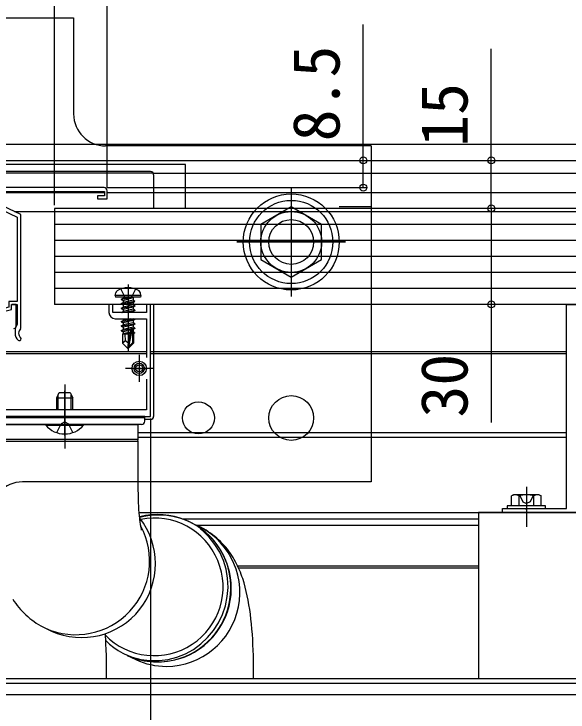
# Model space of a CAD drawing. Units: millimetres, scale not verified. Extents: x -875 to 875, y -1304 to 1296.
# Drawn here: x -595.6 to -422.5, y 185.4 to 403.6 of the extents above; entities that cross this region are included whole.
import ezdxf
from ezdxf.enums import TextEntityAlignment as Align

# ---------------------------------------------------------------- set-up
doc = ezdxf.new("R2010")
doc.units = ezdxf.units.MM
doc.header["$LTSCALE"] = 8
for name, color, linetype in [('0-3_YKK_11', 7, 'Continuous'), ('0-5_YKK_12', 2, 'Continuous'), ('0-6_YKK_13', 4, 'Continuous'), ('0-7_YKK_D', 6, 'Continuous')]:
    doc.layers.add(name, color=color, linetype=linetype)
doc.styles.add('ＭＳ ゴシック', font='')
doc.styles.get('ＭＳ ゴシック').set_extended_font_data('MS Gothic')

msp = doc.modelspace()

# ---------------------------------------------------------------- linework, layer by layer
at = {"layer": '0-3_YKK_11'}
for p, q in [((-595.3, 304.6), (-595.3, 303.8)), ((-556.5, 295.3), (-556.5, 290.3)), ((-559, 292.8), (-554, 292.8))]:
    msp.add_line(p, q, dxfattribs=at)
for points in [[(-567.5, 349.3), (-606.5, 349.3), (-606.5, 345.5), (-604.3, 345.5), (-604.3, 344.6), (-594.7, 340.1), (-594.7, 313.7), (-597.3, 313.7), (-597.3, 311.893), (-600.365, 311.085), (-600.135, 310.215), (-596.4, 311.2), (-596.4, 312.8), (-594.7, 312.8), (-594.7, 306.497), (-594.755, 306.325)], [(-593.595, 305.19), (-593.5, 305.409), (-593.5, 340.863), (-603.1, 345.363), (-603.1, 346.7), (-605.3, 346.7), (-605.3, 348.1), (-567.4, 348.1), (-567.4, 346.7), (-569.5, 346.7), (-569.5, 345.8), (-566.5, 345.8), (-566.5, 348.3)], [(-605, 277.8), (-553, 277.8), (-553, 312.8), (-554.2, 312.8), (-554.2, 310.3), (-564.8, 310.3), (-564.8, 312.8), (-566, 312.8), (-566, 310.3)], [(-595, 305.95), (-595, 312.8), (-596.3, 312.8)], [(-564, 308.3), (-554.2, 308.3), (-554.2, 296.199)], [(-554.2, 289.401), (-554.2, 279.8), (-604.172, 279.8), (-605, 280.628), (-605, 289.741)]]:
    msp.add_lwpolyline(points, dxfattribs=at)
msp.add_lwpolyline([(-378, 247.8), (-443, 247.8), (-443, 249), (-435.958, 249), (-435.775, 248.88), (-435.225, 248.88), (-435.042, 249), (-423, 249), (-423, 312.8), (-410.958, 312.8), (-410.775, 312.68), (-410.225, 312.68), (-410.042, 312.8), (-398, 312.8), (-398, 249), (-385.958, 249), (-385.775, 248.88), (-385.225, 248.88), (-385.042, 249), (-378, 249)], close=True, dxfattribs=at)
for centre, radius, start, end in [((-567.5, 348.3), 1, 0.00001, 89.99999), ((-564, 310.3), 2, 180.00001, 269.99999), ((-595.65, 305.95), 0.65, 270.00001, 359.99999), ((-592.3, 304.6), 3, 144.90318, 180), ((-592.3, 303.8), 3, 180.00001, 227.02713), ((-592.3, 303.8), 1.9, 132.9859, 227.02712), ((-593.97, 302.007), 0.55, 227.02712, 330.00001), ((-593.97, 302.007), 0.55, 329.99997, 47.0271)]:
    msp.add_arc(centre, radius, start, end, dxfattribs=at)
at = {"layer": '0-5_YKK_12'}
for p, q in [((792.221, 362.8), (-860.922, 362.8)), ((-602, 357.8), (691, 357.8)), ((-552.134, 353.8), (-602, 353.8)), ((-552.134, 353.8), (641.134, 353.8)), ((-509, 349.301), (-509, 315.301)), ((-509, 349.301), (-509, 315.301)), ((-602, 347.8), (-567.4, 347.8)), ((-595.499, 341.8), (684.499, 341.8)), ((-492, 332.301), (-526, 332.301)), ((-526, 332.301), (-492, 332.301)), ((-602, 298.1), (-554.2, 298.1)), ((-602, 297.5), (-554.2, 297.5)), ((-556.5, 297.05), (-556.5, 288.55)), ((-552.25, 292.8), (-560.75, 292.8)), ((-579.8, 287.8), (-579.8, 267.8)), ((-579.8, 271.8), (-579.8, 285.8)), ((-556.8, 272.8), (-423, 272.8)), ((-556.8, 271.3), (-423, 271.3)), ((-435.5, 255.8), (-435.5, 243.3)), ((-556.508, 247.8), (645.798, 247.8)), ((-543.059, 245.8), (-450.5, 245.8)), ((-538.84, 243.8), (-450.5, 243.8)), ((-525.781, 231.1), (-450.5, 231.1)), ((-525.501, 230.5), (-450.5, 230.5)), ((689.5, 195.8), (-600.5, 195.8)), ((689.5, 194.3), (-600.5, 194.3)), ((689.5, 190.8), (-600.5, 190.8))]:
    msp.add_line(p, q, dxfattribs=at)
for points in [[(-566.5, 347.8), (-552, 347.8), (641, 347.8)], [(-553, 298.1), (-552, 298.1), (-423, 298.1)], [(-553, 297.5), (-552, 297.5), (-423, 297.5)]]:
    msp.add_lwpolyline(points, dxfattribs=at)
at = {"layer": '0-6_YKK_13'}
for p, q in [((-669, 402.301), (-577, 402.301)), ((-577, 402.301), (-577, 372.301)), ((-484, 362.301), (-567, 362.301)), ((-484, 362.301), (-484, 257.301)), ((-553, 354.3), (-603, 354.3)), ((-552, 353.3), (-552, 342.8)), ((-583, 342.8), (-583, 312.8)), ((672, 342.8), (-583, 342.8)), ((-484, 343.301), (-494, 343.301)), ((672, 337.8), (-583, 337.8)), ((672, 332.8), (-583, 332.8)), ((672, 327.8), (-583, 327.8)), ((672, 322.8), (-583, 322.8)), ((-560, 319), (-560, 298.1)), ((672, 317.8), (-583, 317.8)), ((-564, 315.6), (-563.859, 316.402)), ((-556, 315.6), (-556.141, 316.402)), ((-556, 315.6), (-564, 315.6)), ((-564, 315.6), (-563.912, 315.1)), ((-556.088, 315.1), (-563.912, 315.1)), ((-562.1, 314.45), (-558.5, 315.05)), ((-558.5, 314.95), (-562.1, 314.35)), ((-562.1, 314.45), (-561.55, 314.768)), ((-562.1, 314.45), (-562.1, 314.35)), ((-562.1, 314.45), (-562.1, 314.35)), ((-562.1, 314.35), (-561.55, 314.032)), ((-558.5, 315.05), (-561.55, 314.768)), ((-561.55, 314.032), (-558.5, 314.95)), ((-561.55, 314.9), (-561.55, 314.768)), ((-558.5, 315.05), (-558.5, 314.95)), ((-558.45, 314.9), (-558.45, 314.068)), ((-556, 315.6), (-556.088, 315.1)), ((672, 312.8), (-583, 312.8)), ((-562.1, 313.05), (-557.9, 313.75)), ((-557.9, 313.65), (-562.1, 312.95)), ((-562.1, 313.05), (-561.55, 313.368)), ((-562.1, 313.05), (-562.1, 312.95)), ((-562.1, 312.95), (-561.55, 312.632)), ((-562.1, 311.65), (-557.9, 312.35)), ((-557.9, 312.25), (-562.1, 311.55)), ((-562.1, 311.65), (-561.55, 311.968)), ((-558.45, 314.068), (-561.55, 313.368)), ((-561.55, 314.032), (-561.55, 313.368)), ((-558.45, 313.332), (-561.55, 312.632)), ((-558.45, 312.668), (-561.55, 311.968)), ((-561.55, 312.632), (-561.55, 311.968)), ((-557.9, 313.75), (-558.45, 314.068)), ((-557.9, 313.65), (-558.45, 313.332)), ((-558.45, 313.332), (-558.45, 312.668)), ((-557.9, 312.35), (-558.45, 312.668)), ((-557.9, 313.75), (-557.9, 313.65)), ((-557.9, 312.35), (-557.9, 312.25)), ((-552, 312.8), (-552, 277.8)), ((-562.1, 311.65), (-562.1, 311.55)), ((-562.1, 311.55), (-561.55, 311.232)), ((-562.013, 310.3), (-561.55, 310.568)), ((-561.8, 310.3), (-557.9, 310.95)), ((-558.45, 311.268), (-561.55, 310.568)), ((-561.55, 311.232), (-561.55, 310.568)), ((-557.9, 310.85), (-561.2, 310.3)), ((-558.45, 311.932), (-558.45, 311.268)), ((-557.9, 310.95), (-558.45, 311.268)), ((-558.45, 310.532), (-558.45, 310.3)), ((-557.9, 310.95), (-557.9, 310.85)), ((-562.1, 307.45), (-557.9, 308.15)), ((-557.9, 308.05), (-562.1, 307.35)), ((-562.1, 307.45), (-561.55, 307.768)), ((-559.192, 308.3), (-561.55, 307.768)), ((-561.55, 308.3), (-561.55, 307.768)), ((-558.45, 307.732), (-558.45, 307.068)), ((-557.9, 308.15), (-558.16, 308.3)), ((-557.9, 308.15), (-557.9, 308.05)), ((-562.1, 307.45), (-562.1, 307.35)), ((-562.1, 307.35), (-561.55, 307.032)), ((-562.1, 306.05), (-557.9, 306.75)), ((-557.9, 306.65), (-562.1, 305.95)), ((-562.1, 306.05), (-561.55, 306.368)), ((-562.1, 306.05), (-562.1, 305.95)), ((-562.1, 305.95), (-561.55, 305.632)), ((-558.45, 307.068), (-561.55, 306.368)), ((-561.55, 307.032), (-561.55, 306.368)), ((-558.45, 305.668), (-561.55, 304.968)), ((-561.55, 305.632), (-561.55, 304.968)), ((-557.9, 306.75), (-558.45, 307.068)), ((-558.45, 306.332), (-558.45, 305.668)), ((-557.9, 305.35), (-558.45, 305.668)), ((-557.9, 306.75), (-557.9, 306.65)), ((-562.1, 304.65), (-559.074, 305.154)), ((-559.102, 305.05), (-562.1, 304.55)), ((-562.1, 304.65), (-561.55, 304.968)), ((-562.1, 304.65), (-562.1, 304.55)), ((-562.1, 304.55), (-561.55, 304.232)), ((-561.7, 303.5), (-561.55, 303.568)), ((-561.7, 303.5), (-561.7, 300.65)), ((-559.424, 303.5), (-561.7, 303.5)), ((-559.16, 304.772), (-561.55, 304.232)), ((-561.55, 304.232), (-561.55, 303.568)), ((-559.305, 304.075), (-561.55, 303.568)), ((-559.365, 303.783), (-561.083, 303.5)), ((-559.09, 305.107), (-560, 300.722)), ((-558.668, 305.223), (-559.85, 299.524)), ((-559.42, 303.516), (-559.504, 303.5)), ((-558.668, 305.222), (-557.9, 305.35)), ((-557.9, 305.25), (-558.613, 305.131)), ((-558.45, 304.268), (-558.603, 304.233)), ((-558.6, 305.052), (-558.6, 300.774)), ((-558, 304.008), (-558.6, 303.909)), ((-558, 303.792), (-558.6, 303.676)), ((-558.3, 303.5), (-558.6, 303.5)), ((-558.45, 304.932), (-558.45, 304.268)), ((-558, 304.008), (-558.45, 304.268)), ((-558, 303.792), (-558.3, 303.619)), ((-558.3, 303.619), (-558.3, 300.65)), ((-558, 304.008), (-558, 303.792)), ((-557.9, 305.35), (-557.9, 305.25)), ((-560.743, 301.453), (-561.7, 300.65)), ((-560.15, 299.1), (-561.7, 300.65)), ((-560, 300.722), (-560.15, 299.1)), ((-560.15, 299.1), (-559.85, 299.1)), ((-560, 300.722), (-560, 299.1)), ((-558.6, 300.774), (-559.85, 299.524)), ((-559.85, 299.1), (-558.3, 300.65)), ((-559.85, 299.524), (-559.85, 299.1)), ((-558.3, 300.65), (-558.6, 300.774)), ((-582.3, 283.6), (-581.5, 285.3)), ((-582.3, 279.8), (-582.3, 283.6)), ((-582.3, 283.6), (-577.3, 283.6)), ((-581.867, 279.8), (-581.867, 284.52)), ((-581.5, 285.3), (-578.1, 285.3)), ((-578.1, 285.3), (-577.3, 283.6)), ((-577.733, 279.8), (-577.733, 284.52)), ((-577.3, 279.8), (-577.3, 283.6)), ((-554.8, 277.8), (-604.8, 277.8)), ((-554.8, 277.3), (-604.8, 277.3)), ((-554.8, 276.3), (-554.8, 277.8)), ((-579.8, 275.3), (-603.8, 275.3)), ((-602.8, 275.3), (-557.195, 275.3)), ((-573.9, 275.3), (-585.7, 275.3)), ((-585.7, 275.052), (-585.7, 275.3)), ((-585.7, 275.052), (-573.9, 275.052)), ((-582.3, 272.717), (-580.945, 275.435)), ((-579.8, 276.044), (-580.945, 275.435)), ((-579.8, 276.044), (-578.655, 275.435)), ((-555.8, 275.3), (-579.8, 275.3)), ((-577.3, 272.717), (-578.655, 275.435)), ((-573.9, 275.052), (-573.9, 275.3)), ((-557.195, 275.3), (-556.8, 275.3)), ((-556.8, 270.55), (-556.8, 275.3)), ((-553, 276.8), (-554.8, 276.8)), ((-556.8, 270.55), (-602.8, 270.55)), ((-602.8, 270.05), (-557.195, 270.05)), ((-557.195, 270.05), (-556.8, 270.05)), ((-556.8, 255.3), (-556.8, 270.05)), ((-484, 257.301), (-593, 257.301)), ((-439.5, 253.3), (-440.119, 252.943)), ((-431.5, 253.3), (-439.5, 253.3)), ((-431.5, 253.3), (-430.881, 252.943)), ((-440.119, 249.8), (-440.119, 252.943)), ((-437.809, 249.8), (-437.809, 252.943)), ((-433.191, 249.8), (-433.191, 252.943)), ((-430.881, 249.8), (-430.881, 252.943)), ((-430.881, 249.8), (-440.119, 249.8)), ((-433, 249.8), (-438, 249.8)), ((-585.773, 211.603), (-583.934, 210.732)), ((-560.236, 203.101), (-557.523, 201.816)), ((-566.797, 199.688), (-566.797, 195.8)), ((-520.797, 195.8), (-520.797, 199.688)), ((-370.5, 195.8), (-450.5, 195.8))]:
    msp.add_line(p, q, dxfattribs=at)
for points in [[(-542, 342.8), (-542, 356.5), (-602, 356.5)], [(-562.3, 317.579), (-561.145, 315.263), (-560, 314.654)], [(-557.7, 317.579), (-558.855, 315.263), (-560, 314.654)], [(-557.9, 312.25), (-558.45, 311.932), (-561.55, 311.232)], [(-557.9, 310.85), (-558.45, 310.532), (-559.479, 310.3)], [(-557.9, 308.05), (-558.45, 307.732), (-561.55, 307.032)], [(-557.9, 306.65), (-558.45, 306.332), (-561.55, 305.632)], [(-560, 300.722), (-560.743, 301.453), (-560.9, 303.5)], [(-557.9, 305.25), (-558.45, 304.932), (-558.6, 304.899)], [(-555.747, 242.311), (-555.742, 242.295), (-555.744, 242.304), (-555.751, 242.334), (-555.764, 242.381), (-555.794, 242.506), (-555.829, 242.659), (-555.867, 242.844), (-555.911, 243.066), (-555.959, 243.323), (-556.009, 243.61), (-556.06, 243.925), (-556.112, 244.264), (-556.164, 244.626), (-556.216, 245.011), (-556.267, 245.415), (-556.317, 245.838), (-556.411, 246.733), (-556.498, 247.686), (-556.576, 248.688), (-556.643, 249.73), (-556.699, 250.806), (-556.743, 251.907), (-556.775, 253.027), (-556.798, 255.3)], [(-437.7, 253.3), (-436.65, 251.147), (-435.5, 250.536)], [(-433.3, 253.3), (-434.35, 251.147), (-435.5, 250.536)], [(-370.5, 247.8), (-450.5, 247.8), (-450.5, 195.8)], [(-561.231, 203.579), (-558.689, 202.552), (-555.951, 201.836), (-553.141, 201.476), (-550.302, 201.476), (-547.48, 201.836), (-544.719, 202.552), (-542.062, 203.611), (-539.552, 204.997), (-537.228, 206.689), (-535.127, 208.658), (-533.282, 210.875), (-531.721, 213.305), (-530.471, 215.908), (-529.549, 218.645), (-528.972, 221.471), (-528.747, 224.343), (-528.879, 227.215), (-529.365, 230.041), (-530.198, 232.778), (-531.365, 235.381), (-532.847, 237.811), (-534.62, 240.028), (-536.658, 241.997), (-537.403, 242.603)], [(-532.929, 240.298), (-533.576, 240.806), (-534.241, 241.295), (-534.925, 241.761), (-535.628, 242.2), (-536.35, 242.611), (-537.824, 243.384)], [(-520.797, 199.688), (-520.807, 201.39), (-520.836, 203.088), (-520.886, 204.776), (-520.955, 206.451), (-521.043, 208.107), (-521.15, 209.741), (-521.277, 211.349), (-521.424, 212.928), (-521.59, 214.476), (-521.776, 215.991), (-521.983, 217.473), (-522.212, 218.923), (-522.463, 220.34), (-522.739, 221.729), (-523.044, 223.093), (-523.38, 224.437), (-523.753, 225.767), (-524.169, 227.089), (-524.396, 227.749), (-524.636, 228.409), (-524.892, 229.069), (-525.163, 229.73), (-525.452, 230.392), (-525.759, 231.054), (-526.085, 231.716), (-526.431, 232.377), (-526.798, 233.037), (-527.187, 233.693), (-527.598, 234.345), (-528.031, 234.991), (-528.487, 235.63), (-528.965, 236.26), (-529.467, 236.88), (-529.99, 237.488), (-530.535, 238.082), (-531.102, 238.662), (-531.691, 239.225), (-532.3, 239.77), (-532.929, 240.298)], [(-596, 220.643), (-595.566, 219.996), (-595.11, 219.357), (-594.632, 218.727), (-594.131, 218.108), (-593.608, 217.5), (-593.062, 216.905), (-592.495, 216.326), (-591.907, 215.763), (-591.298, 215.217), (-590.669, 214.69)], [(-590.669, 214.69), (-590.021, 214.181), (-589.356, 213.692), (-588.672, 213.226), (-587.969, 212.787), (-587.248, 212.376), (-585.773, 211.603)], [(-567.194, 209.878), (-567.144, 208.967), (-567.095, 208.056), (-567.046, 207.145), (-566.998, 206.234), (-566.951, 205.32), (-566.908, 204.401), (-566.869, 203.475), (-566.837, 202.54), (-566.815, 201.596), (-566.805, 200.643), (-566.8, 199.686)]]:
    msp.add_lwpolyline(points, dxfattribs=at)
for points in [[(-509, 343.271), (-518.5, 337.786), (-518.5, 326.816), (-509, 321.331), (-499.5, 326.816), (-499.5, 337.786)], [(-441.5, 249), (-429.5, 249), (-429.5, 249.8), (-441.5, 249.8)]]:
    msp.add_lwpolyline(points, close=True, dxfattribs=at)
for centre, radius in [((-509, 332.301), 15), ((-509, 332.301), 13), ((-509, 332.301), 9.5), ((-509, 332.301), 7), ((-556.5, 292.8), 2.25), ((-556.5, 292.8), 1.6), ((-556.5, 292.8), 1.1), ((-509, 277.301), 7), ((-538, 277.301), 5)]:
    msp.add_circle(centre, radius, dxfattribs=at)
for centre, radius, start, end in [((-567, 372.301), 10, 180, 270), ((-553, 353.3), 1, 0, 90), ((-562.972, 316.246), 0.9, 122.05588, 170), ((-560, 311.5), 6.5, 57.94412, 122.05588), ((-557.028, 316.246), 0.9, 10, 57.94412), ((-561.75, 314.9), 0.2, 0, 90), ((-558.25, 314.9), 0.2, 90, 180), ((-558.848, 305.052), 0.248, 0, 167.19096), ((-553, 277.8), 1, 270, 0), ((-553, 277.8), 1, 270, 0), ((-579.8, 280), 7.7, 219.98312, 320.01688), ((-555.8, 276.3), 1, 270, 0), ((-556.8, 270.3), 0.25, 90, 270), ((-593, 247.301), 10, 90, 180), ((-438.964, 251.255), 2.045, 55.61575, 124.38425), ((-435.5, 245.657), 7.643, 72.41205, 107.58795), ((-432.036, 251.255), 2.045, 55.61575, 124.38425), ((-550.764, 224.095), 23.032, 245.71754, 104.11482), ((-550.452, 224.403), 22.583, 358.79644, 105.15846), ((-574.469, 231.758), 23.058, 245.76559, 38.14355), ((-551.806, 224.544), 21.503, 224.38424, 101.37225), ((-576.31, 232.629), 23.056, 245.65799, 28.22398), ((-548.103, 222.745), 23.058, 270.1488, 67.3002), ((-550.837, 224.055), 22.964, 224.97023, 359.68511), ((-548.056, 221.807), 22.12, 244.66039, 270.03274)]:
    msp.add_arc(centre, radius, start, end, dxfattribs=at)
at = {"layer": '0-7_YKK_D'}
for p, q in [((-566.5, 349.3), (-566.5, 562.3)), ((-583, 343.8), (-583, 522.3)), ((-602.3, 357.8), (-485.5, 357.8)), ((-485.5, 357.8), (-445.5, 357.8)), ((-566.5, 349.3), (-485.5, 349.3)), ((-553, 277.1), (-553, 61.8))]:
    msp.add_line(p, q, dxfattribs=at)
for points in [[(-486.5, 349.3), (-486.5, 357.8), (-486.5, 400.259)], [(-446.5, 342.8), (-446.5, 357.8), (-446.5, 392.645)], [(-446.5, 342.8), (-446.5, 312.8), (-446.5, 275.909)]]:
    msp.add_lwpolyline(points, dxfattribs=at)
for centre in [(-486.5, 357.8), (-446.5, 357.8), (-486.5, 349.3), (-446.5, 342.8), (-446.5, 342.8), (-446.5, 312.8)]:
    msp.add_circle(centre, 1.075, dxfattribs=at)

# ---------------------------------------------------------------- texts
at = {"layer": '0-7_YKK_D', "style": 'ＭＳ ゴシック'}
for s, p in [('8.5', (-489.5, 363.736)), ('15', (-449.5, 362.032)), ('30', (-449.5, 277.432))]:
    msp.add_text(s, height=14.66, rotation=90, dxfattribs=at).set_placement(p, align=Align.BOTTOM_LEFT)

doc.saveas('drawing.dxf')
